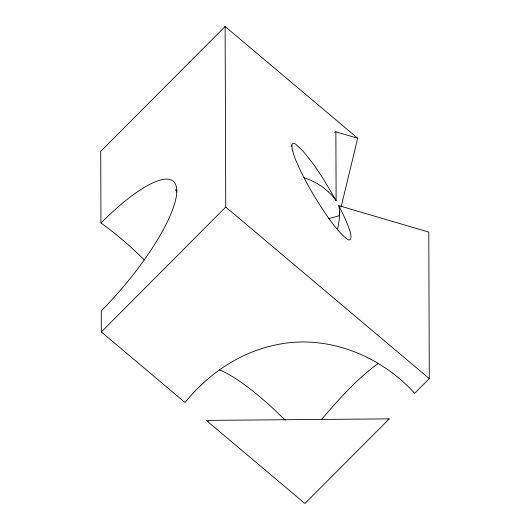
<?xml version="1.0" encoding="UTF-8"?>
<svg xmlns="http://www.w3.org/2000/svg" width="530" height="530" viewBox="0 0 530 530"><rect width="100%" height="100%" fill="white"/><g stroke="black" fill="none" stroke-linecap="round" stroke-linejoin="round"><path stroke-width="0.79" d="M334.284 132.261L335.874 131.818L336.119 200.645L324.088 180.134A195.265 56.299 44.9 0 0 322.286 177.305L317.722 170.395A121.615 35.066 44.9 0 0 312.283 162.657L302.902 150.904L295.912 144.372A6.426 1.855 44.9 0 0 294.601 143.65L292.957 143.358L291.931 144.279L292.11 149.361L295.111 158.629L300.344 170.455A245.966 70.921 44.9 0 0 315.304 197.73A217.757 62.785 44.9 0 0 317.523 201.36C325.97 214.411 334.291 227.973 346.03 238.334C352.602 243.833 351.277 233.942 349.701 230.523C346.918 221.878 342.903 213.696 338.769 205.633L428.783 232.1L429.293 378.619L414.639 393.326C380.354 355.272 326.314 333.688 275.467 344.99C239.606 352.397 207.826 374.22 185.043 402.502L101.336 331.952L101.263 310.885A111.982 29.793 -49.9 0 0 176.788 190.985A111.982 29.793 -49.9 0 0 100.958 223.011L100.707 151.381L225.118 26.5L357.697 138.237L341.088 207.051M337.577 228.741C339.2 221.209 340.551 213.265 338.769 205.633M339.929 211.848L338.968 215.849L328.607 218.711M291.076 146.512L291.738 145.001M321.352 419.627C337.424 400.925 353.894 382.256 373.405 367.025A73.557 19.57 -49.9 0 1 377.956 363.719M101.336 331.952L225.747 207.071L225.118 26.5M389.192 418.866L304.882 503.5L206.276 420.396L389.192 418.866L387.874 419.747M335.874 131.818L357.697 138.237M303.571 177.563L310.792 180.26L317.304 183.638M219.314 369.841L223.799 371.822A77.956 22.479 44.9 0 1 233.385 377.135C252.452 389.166 269.174 404.476 285.279 420.144M206.276 420.396L208.33 421.542M225.747 207.071L429.293 378.619M176.815 191.993L175.589 189.8A83.621 63.56 74.6 0 1 176.98 190.177M100.958 223.011A115.335 33.258 44.9 0 1 144.279 259.892M328.441 191.873A103.476 39.604 13.6 0 1 336.073 200.645M317.397 183.619A66.336 25.394 13.6 0 1 328.289 191.873"/></g></svg>
